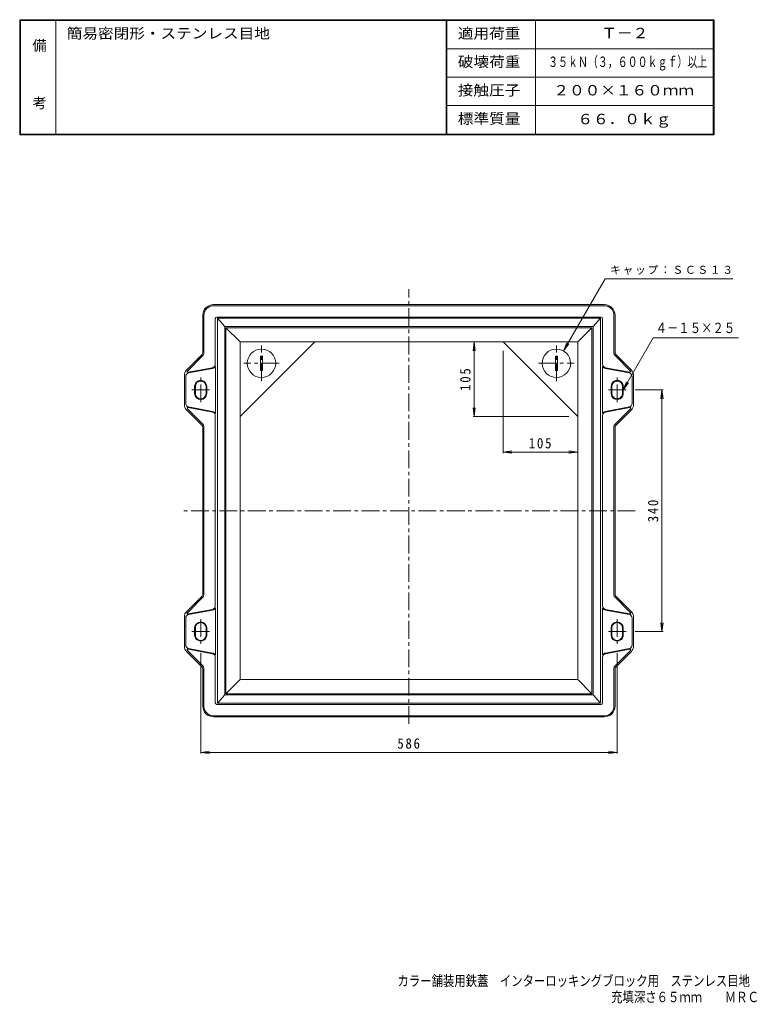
# Model space of a CAD drawing. Units: millimetres, scale not verified. Extents: x -960 to 840, y -686 to 698.
# Drawn here: x -960 to 69, y -686 to 698 of the extents above; entities that cross this region are included whole.
import ezdxf
from ezdxf.enums import TextEntityAlignment as Align

# ---------------------------------------------------------------- set-up
doc = ezdxf.new("R2010")
doc.units = ezdxf.units.MM
doc.header["$LTSCALE"] = 5
doc.linetypes.add('CHAIN1', pattern=[8, 5, -1, 1, -1])
for name, color, linetype, lineweight in [('0-0_通り芯', 3, 'Continuous', 9), ('0-1_躯体', 2, 'Continuous', 9), ('0-4_その他', 7, 'Continuous', 9), ('0-E', 7, 'Continuous', 9), ('F-4_F-4ﾚｲﾔ', 7, 'Continuous', 9)]:
    doc.layers.add(name, color=color, linetype=linetype, lineweight=lineweight)
doc.layers.add('F-0_F-0ﾚｲﾔ', color=2, linetype='Continuous')
doc.styles.add('ＭＳ ゴシック', font='')
doc.styles.get('ＭＳ ゴシック').set_extended_font_data('MS Gothic')

msp = doc.modelspace()

# ---------------------------------------------------------------- linework, layer by layer
at = {"layer": '0-0_通り芯', "linetype": 'CHAIN1'}
for p, q in [((-412.296, -292.568), (-412.296, 319.038)), ((-619.796, 189.971), (-619.796, 239.971)), ((-204.796, 189.971), (-204.796, 239.971)), ((-594.796, 214.971), (-644.796, 214.971)), ((-229.796, 214.971), (-179.796, 214.971)), ((-93.863, 7.471), (-730.82, 7.471))]:
    msp.add_line(p, q, dxfattribs=at)
at = {"layer": '0-0_通り芯'}
for p, q in [((-669.796, -250.029), (-669.796, 264.971)), ((-154.796, 264.971), (-669.796, 264.971)), ((-649.796, 244.971), (-669.796, 264.971)), ((-174.796, 244.971), (-154.796, 264.971)), ((-154.796, -250.029), (-154.796, 264.971)), ((-649.796, -230.029), (-649.796, 244.971)), ((-174.796, 244.971), (-649.796, 244.971)), ((-649.796, 139.971), (-544.796, 244.971)), ((-174.796, 139.971), (-279.796, 244.971)), ((-174.796, -230.029), (-174.796, 244.971)), ((-621.296, 204.971), (-621.296, 224.971)), ((-206.296, 224.971), (-203.296, 224.971)), ((-206.296, 204.971), (-206.296, 224.971)), ((-203.296, 204.971), (-203.296, 224.971)), ((-618.296, 204.971), (-621.296, 204.971)), ((-206.296, 204.971), (-203.296, 204.971)), ((-649.796, -230.029), (-669.796, -250.029)), ((-649.796, -230.029), (-174.796, -230.029)), ((-174.796, -230.029), (-154.796, -250.029)), ((-669.796, -250.029), (-154.796, -250.029))]:
    msp.add_line(p, q, dxfattribs=at)
msp.add_lwpolyline([(-618.296, 204.971), (-618.296, 224.971), (-621.296, 224.971)], dxfattribs=at)
msp.add_circle((-619.796, 214.971), 20, dxfattribs=at)
msp.add_arc((-204.796, 214.971), 20, 91.40329, 90, dxfattribs=at)
at = {"layer": '0-1_躯体'}
for p, q in [((-137.296, 297.47), (-687.296, 297.47)), ((-137.296, 295.971), (-687.296, 295.971)), ((-702.296, 230.542), (-702.296, 282.471)), ((-700.796, 229.213), (-700.796, 282.471)), ((-684.796, 213.616), (-684.796, 277.971)), ((-141.796, 279.971), (-682.796, 279.971)), ((-142.796, 278.471), (-681.796, 278.471)), ((-681.796, -263.529), (-681.796, 278.471)), ((-671.296, 266.471), (-681.796, 278.471)), ((-153.296, 266.471), (-142.796, 278.471)), ((-142.796, -263.529), (-142.796, 278.471)), ((-139.796, 213.616), (-139.796, 277.971)), ((-123.796, 229.213), (-123.796, 282.471)), ((-122.296, 230.542), (-122.296, 282.471)), ((-671.296, -251.529), (-671.296, 266.471)), ((-153.296, 266.471), (-671.296, 266.471)), ((-153.296, -251.529), (-153.296, 266.471)), ((-725.367, 205.4), (-703.761, 227.006)), ((-724.006, 203.933), (-702.261, 225.678)), ((-100.586, 203.933), (-122.332, 225.678)), ((-99.225, 205.4), (-120.832, 227.006)), ((-723.114, 202.243), (-688.869, 208.702)), ((-722.224, 201.393), (-688.727, 207.712)), ((-684.654, 144.416), (-684.654, 210.525)), ((-139.939, 144.416), (-139.939, 210.525)), ((-102.369, 201.393), (-135.866, 207.712)), ((-101.479, 202.243), (-135.723, 208.702)), ((-728.296, 156.613), (-728.296, 198.329)), ((-726.296, 158.462), (-726.296, 196.48)), ((-98.296, 158.462), (-98.296, 196.48)), ((-96.296, 156.613), (-96.296, 198.329)), ((-713.796, 172.471), (-713.796, 182.471)), ((-712.796, 172.471), (-712.796, 182.471)), ((-697.796, 172.471), (-697.796, 182.471)), ((-696.796, 172.471), (-696.796, 182.471)), ((-127.796, 172.471), (-127.796, 182.471)), ((-126.796, 172.471), (-126.796, 182.471)), ((-111.796, 172.471), (-111.796, 182.471)), ((-110.796, 172.471), (-110.796, 182.471)), ((-723.114, 152.699), (-688.869, 146.239)), ((-722.224, 153.548), (-688.727, 147.23)), ((-102.369, 153.548), (-135.866, 147.23)), ((-101.479, 152.699), (-135.723, 146.239)), ((-725.367, 149.542), (-703.761, 127.935)), ((-724.006, 151.009), (-702.261, 129.264)), ((-684.796, -126.384), (-684.796, 141.326)), ((-139.796, -126.384), (-139.796, 141.326)), ((-100.586, 151.009), (-122.332, 129.264)), ((-99.225, 149.542), (-120.832, 127.935)), ((-700.796, -110.787), (-700.796, 125.728)), ((-123.796, -110.787), (-123.796, 125.728)), ((-702.296, -109.458), (-702.296, 124.4)), ((-122.296, -109.458), (-122.296, 124.4)), ((-725.367, -134.6), (-703.761, -112.994)), ((-724.006, -136.068), (-702.261, -114.322)), ((-100.586, -136.068), (-122.332, -114.322)), ((-99.225, -134.6), (-120.832, -112.994)), ((-723.114, -137.757), (-688.869, -131.298)), ((-722.224, -138.607), (-688.727, -132.288)), ((-684.654, -129.475), (-684.654, -195.584)), ((-139.939, -129.475), (-139.939, -195.584)), ((-102.369, -138.607), (-135.866, -132.288)), ((-101.479, -137.757), (-135.723, -131.298)), ((-728.296, -141.672), (-728.296, -183.387)), ((-726.296, -143.52), (-726.296, -181.538)), ((-98.296, -143.52), (-98.296, -181.538)), ((-96.296, -141.672), (-96.296, -183.387)), ((-713.796, -157.529), (-713.796, -167.529)), ((-712.796, -157.529), (-712.796, -167.529)), ((-697.796, -157.529), (-697.796, -167.529)), ((-696.796, -157.529), (-696.796, -167.529)), ((-127.796, -157.529), (-127.796, -167.529)), ((-126.796, -157.529), (-126.796, -167.529)), ((-111.796, -157.529), (-111.796, -167.529)), ((-110.796, -157.529), (-110.796, -167.529)), ((-725.367, -190.458), (-703.761, -212.065)), ((-724.006, -188.991), (-702.261, -210.736)), ((-723.114, -187.301), (-688.869, -193.761)), ((-722.224, -186.452), (-688.727, -192.77)), ((-102.369, -186.452), (-135.866, -192.77)), ((-101.479, -187.301), (-135.723, -193.761)), ((-100.586, -188.991), (-122.332, -210.736)), ((-99.225, -190.458), (-120.832, -212.065)), ((-684.796, -198.674), (-684.796, -263.029)), ((-139.796, -198.674), (-139.796, -263.029)), ((-702.296, -215.6), (-702.296, -267.529)), ((-700.796, -214.272), (-700.796, -267.529)), ((-123.796, -214.272), (-123.796, -267.529)), ((-122.296, -215.6), (-122.296, -267.529)), ((-671.296, -251.529), (-681.796, -263.529)), ((-671.296, -251.529), (-153.296, -251.529)), ((-153.296, -251.529), (-142.796, -263.529)), ((-682.796, -265.029), (-141.796, -265.029)), ((-681.796, -263.529), (-142.796, -263.529)), ((-687.296, -281.029), (-137.296, -281.029)), ((-687.296, -282.529), (-137.296, -282.529))]:
    msp.add_line(p, q, dxfattribs=at)
at = {"layer": '0-1_躯体', "linetype": 'CHAIN1'}
for p, q in [((-705.296, 160.126), (-705.296, 194.806)), ((-119.296, 160.126), (-119.296, 194.806)), ((-692.863, 177.471), (-717.935, 177.471)), ((-131.73, 177.471), (-106.657, 177.471)), ((-705.296, -145.185), (-705.296, -179.865)), ((-119.296, -145.185), (-119.296, -179.865)), ((-692.863, -162.529), (-717.935, -162.529)), ((-131.73, -162.529), (-106.657, -162.529))]:
    msp.add_line(p, q, dxfattribs=at)
at = {"layer": '0-1_躯体'}
for centre, radius, start, end in [((-687.296, 282.471), 15, 90, 180), ((-687.296, 282.471), 13.5, 90, 180), ((-137.296, 282.471), 15, 0, 90), ((-137.296, 282.471), 13.5, 0, 90), ((-682.796, 277.971), 2, 90, 180), ((-141.796, 277.971), 2, 0, 90), ((-707.296, 230.542), 5, 315, 0), ((-705.796, 229.213), 5, 315, 0), ((-118.796, 229.213), 5, 179.99998, 225), ((-117.296, 230.542), 5, 179.99998, 225), ((-689.796, 213.616), 5, 280.68256, 0), ((-689.796, 213.616), 6, 280.68256, 328.99727), ((-134.796, 213.616), 6, 211.00272, 259.31743), ((-134.796, 213.616), 5, 180, 259.31743), ((-718.296, 198.329), 10, 135, 179.99998), ((-721.296, 196.48), 5, 100.68256, 179.99998), ((-723.299, 203.225), 1, 135, 280.68256), ((-103.296, 196.48), 5, 0, 79.31743), ((-101.293, 203.225), 1, 259.31743, 45), ((-106.296, 198.329), 10, 0, 45), ((-705.296, 182.471), 8.5, 359.99992, 180.00006), ((-705.296, 182.471), 7.5, 359.99991, 180.00008), ((-119.296, 182.471), 8.5, 359.99992, 180.00006), ((-119.296, 182.471), 7.5, 359.99991, 180.00008), ((-705.296, 172.471), 8.5, 180, 0), ((-705.296, 172.471), 7.5, 179.99998, 0), ((-119.296, 172.471), 8.5, 179.99998, 359.99998), ((-119.296, 172.471), 7.5, 179.99998, 0), ((-718.296, 156.613), 10, 179.99998, 225), ((-721.296, 158.462), 5, 180, 259.31743), ((-723.299, 151.716), 1, 79.31743, 225), ((-103.296, 158.462), 5, 280.68256, 0), ((-101.293, 151.716), 1, 315, 100.68256), ((-106.296, 156.613), 10, 315, 0), ((-689.796, 141.326), 5, 0, 79.31743), ((-689.796, 141.326), 6, 31.00272, 79.31743), ((-134.796, 141.326), 6, 100.68256, 148.99727), ((-134.796, 141.326), 5, 100.68256, 180), ((-707.296, 124.4), 5, 0, 45), ((-705.796, 125.728), 5, 0, 45), ((-118.796, 125.728), 5, 134.99998, 180), ((-117.296, 124.4), 5, 134.99998, 180), ((-707.296, -109.458), 5, 315, 0), ((-117.296, -109.458), 5, 179.99998, 225), ((-705.796, -110.787), 5, 315, 0), ((-118.796, -110.787), 5, 180, 225), ((-718.296, -141.672), 10, 135, 180), ((-723.299, -136.775), 1, 135, 280.68256), ((-689.796, -126.384), 5, 280.68256, 0), ((-689.796, -126.384), 6, 280.68256, 328.99727), ((-134.796, -126.384), 6, 211.00272, 259.31743), ((-134.796, -126.384), 5, 180, 259.31743), ((-101.293, -136.775), 1, 259.31743, 45), ((-106.296, -141.672), 10, 0, 45), ((-721.296, -143.52), 5, 100.68256, 180), ((-705.296, -157.529), 8.5, 359.99998, 179.99998), ((-705.296, -157.529), 7.5, 359.99998, 180), ((-119.296, -157.529), 8.5, 0, 180), ((-119.296, -157.529), 7.5, 359.99998, 180), ((-103.296, -143.52), 5, 0, 79.31743), ((-705.296, -167.529), 8.5, 179.99992, 0.00006), ((-705.296, -167.529), 7.5, 179.99991, 0.00008), ((-119.296, -167.529), 8.5, 179.99992, 0.00006), ((-119.296, -167.529), 7.5, 179.99991, 0.00008), ((-718.296, -183.387), 10, 180, 225), ((-721.296, -181.538), 5, 180, 259.31743), ((-723.299, -188.284), 1, 79.31743, 225), ((-689.796, -198.674), 5, 0, 79.31743), ((-689.796, -198.674), 6, 31.00272, 79.31743), ((-134.796, -198.674), 6, 100.68256, 148.99727), ((-134.796, -198.674), 5, 100.68256, 180), ((-103.296, -181.538), 5, 280.68256, 0), ((-101.293, -188.284), 1, 315, 100.68256), ((-106.296, -183.387), 10, 315, 0), ((-707.296, -215.6), 5, 0, 45), ((-705.796, -214.272), 5, 0, 45), ((-118.796, -214.272), 5, 135, 180), ((-117.296, -215.6), 5, 135, 180), ((-687.296, -267.529), 15, 180, 270), ((-687.296, -267.529), 13.5, 180, 270), ((-682.796, -263.029), 2, 180, 270), ((-141.796, -263.029), 2, 270, 0), ((-137.296, -267.529), 15, 270, 0), ((-137.296, -267.529), 13.5, 270, 0)]:
    msp.add_arc(centre, radius, start, end, dxfattribs=at)
at = {"layer": '0-4_その他'}
for p, q in [((-68.614, 250.533), (51.47, 250.533)), ((-320.503, 244.971), (-322.134, 232.578)), ((-320.503, 139.971), (-320.503, 244.971)), ((-320.503, 244.971), (-318.871, 232.578)), ((-279.796, 232.471), (-279.796, 88.471)), ((-94.157, 177.471), (-54.796, 177.471)), ((-56.296, 177.471), (-57.928, 165.078)), ((-56.296, -162.529), (-56.296, 177.471)), ((-56.296, 177.471), (-54.665, 165.078)), ((-320.503, 139.971), (-322.134, 152.364)), ((-320.503, 139.971), (-318.871, 152.364)), ((-187.296, 139.971), (-322.003, 139.971)), ((-279.796, 89.971), (-267.403, 91.602)), ((-279.796, 89.971), (-174.796, 89.971)), ((-279.796, 89.971), (-267.403, 88.339)), ((-174.796, 89.971), (-187.189, 91.602)), ((-174.796, 89.971), (-187.189, 88.339)), ((-56.296, -162.529), (-57.928, -150.136)), ((-56.296, -162.529), (-54.665, -150.136)), ((-94.157, -162.529), (-54.796, -162.529)), ((-705.296, -192.365), (-705.296, -334.029)), ((-119.296, -192.365), (-119.296, -334.029)), ((-705.296, -332.529), (-692.903, -330.898)), ((-119.296, -332.529), (-131.689, -330.898)), ((-705.296, -332.529), (-119.296, -332.529)), ((-705.296, -332.529), (-692.903, -334.161)), ((-119.296, -332.529), (-131.689, -334.161))]:
    msp.add_line(p, q, dxfattribs=at)
at = {"layer": '0-E'}
for p, q in [((-194.796, 232.291), (-136.236, 333.72)), ((-136.236, 333.72), (43.315, 333.72)), ((-110.796, 177.471), (-68.614, 250.533)), ((-194.796, 232.291), (-190.013, 243.84)), ((-194.796, 232.291), (-187.187, 242.208)), ((-110.796, 177.471), (-106.013, 189.019)), ((-110.796, 177.471), (-103.187, 187.388))]:
    msp.add_line(p, q, dxfattribs=at)
at = {"layer": 'F-4_F-4ﾚｲﾔ'}
for p, q in [((-909, 537.446), (-909, 697.446)), ((-360, 697.446), (-360, 537.446)), ((-359, 697.446), (-359, 537.446)), ((-234, 697.446), (-234, 537.446)), ((17, 698.446), (17, 536.446)), ((-359, 657.446), (16, 657.446)), ((-359, 617.446), (16, 617.446)), ((-359, 577.446), (16, 577.446)), ((17, 536.446), (-960, 536.446))]:
    msp.add_line(p, q, dxfattribs=at)
msp.add_lwpolyline([(-960, 536.446), (-960, 698.446), (17, 698.446)], dxfattribs=at)
msp.add_lwpolyline([(-959, 537.446), (-959, 697.446), (16, 697.446), (16, 537.446)], close=True, dxfattribs=at)

# ---------------------------------------------------------------- texts
at = {"layer": '0-4_その他', "color": 6, "style": 'ＭＳ ゴシック', "width": 0.8}
msp.add_text('４－１５×２５', height=14.66, dxfattribs=at).set_placement((-65.17, 253.033), align=Align.BOTTOM_LEFT)
at = {"layer": '0-4_その他', "color": 2, "char_height": 14.66, "attachment_point": 7, "rotation": 90, "style": 'ＭＳ ゴシック'}
for s, insert in [('\\T1.27;\\W0.9;105', (-325.503, 176.221)), ('\\T1.27;\\W0.9;340', (-61.296, -8.779))]:
    msp.add_mtext(s, dxfattribs=dict(at, insert=insert))
at = {"layer": '0-4_その他', "color": 2, "char_height": 14.66, "attachment_point": 7, "style": 'ＭＳ ゴシック'}
for s, insert in [('\\T1.27;\\W0.9;105', (-243.546, 94.971)), ('\\T1.27;\\W0.9;586', (-428.546, -327.529))]:
    msp.add_mtext(s, dxfattribs=dict(at, insert=insert))
at = {"layer": '0-E', "insert": (-129.185, 339.447), "char_height": 11, "attachment_point": 7, "style": 'ＭＳ ゴシック'}
msp.add_mtext('\\T1.17;キャップ：ＳＣＳ１３', dxfattribs=at)
at = {"layer": 'F-0_F-0ﾚｲﾔ', "style": 'ＭＳ ゴシック', "width": 0.8}
for s, p in [('カラー舗装用鉄蓋\u3000インターロッキングブロック用\u3000ステンレス目地\u3000簡易密閉形', (-428.36, -665.729)), ('充填深さ６５ｍｍ\u3000\u3000ＭＲＣＳ－２－４５５５', (-127.808, -688.458))]:
    msp.add_text(s, height=14.66, dxfattribs=at).set_placement(p, align=Align.BOTTOM_LEFT)
at = {"layer": 'F-4_F-4ﾚｲﾔ', "color": 2, "style": 'ＭＳ ゴシック', "width": 1.1}
for s, p in [('簡易密閉形・ステンレス目地', (-893.83, 667.446)), ('適用荷重', (-343.5, 667.446)), ('Ｔ－２', (-141.5, 667.946)), ('破壊荷重', (-343.5, 627.446)), ('接触圧子', (-343.5, 587.446)), ('２００×１６０ｍｍ', (-209, 587.446)), ('標準質量', (-343.5, 547.446)), ('６６．０ｋｇ', (-175.25, 546.946))]:
    msp.add_text(s, height=14.66, dxfattribs=at).set_placement(p, align=Align.BOTTOM_LEFT)
at = {"layer": 'F-4_F-4ﾚｲﾔ', "color": 2, "style": 'ＭＳ ゴシック'}
for s, p in [('備', (-942, 650.446)), ('考', (-942, 569.446))]:
    msp.add_text(s, height=14.66, dxfattribs=at).set_placement(p, align=Align.BOTTOM_LEFT)
at = {"layer": 'F-4_F-4ﾚｲﾔ', "color": 6, "style": 'ＭＳ ゴシック', "width": 0.7}
msp.add_text('３５ｋＮ（３，６００ｋｇｆ）以上', height=14.66, dxfattribs=at).set_placement((-216.5, 627.446), align=Align.BOTTOM_LEFT)

doc.saveas('drawing.dxf')
